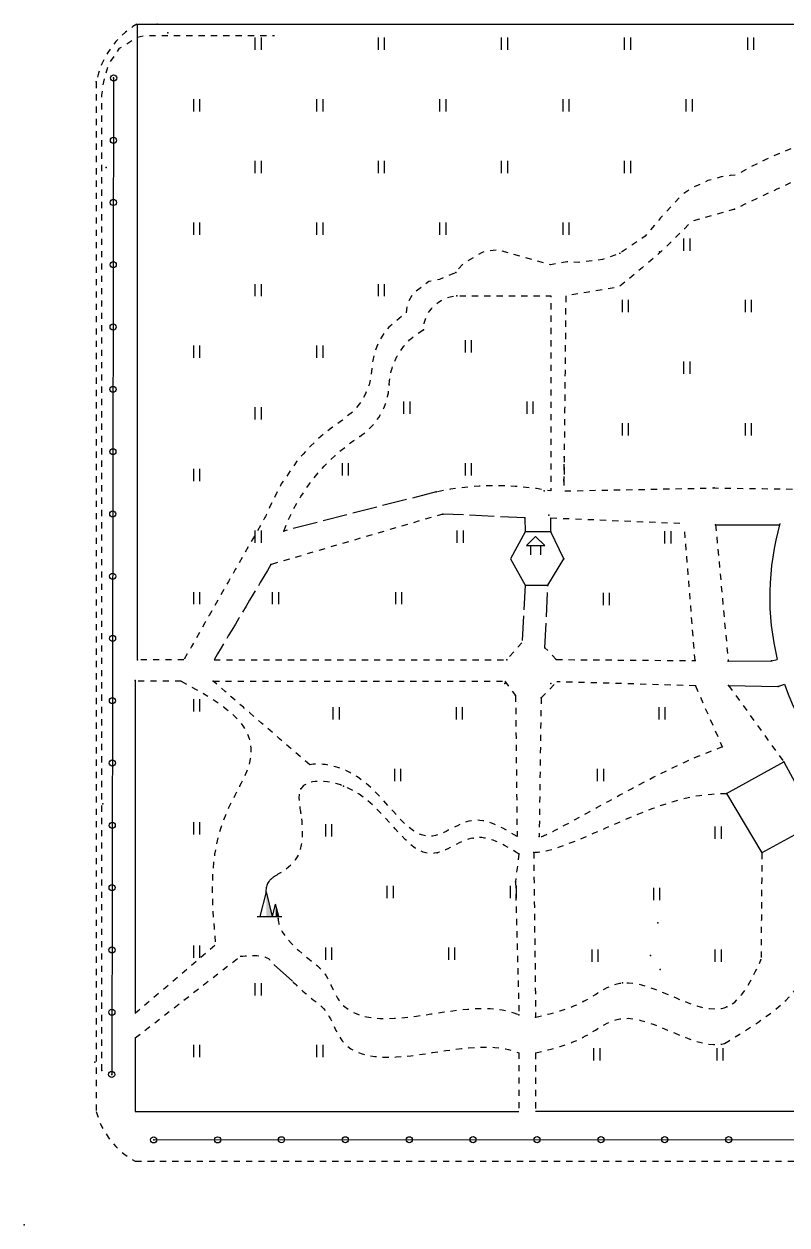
# Model space of a CAD drawing. Extents: x -992 to 2561, y -723 to 1492.
# Drawn here: x 2052.1 to 2114.1, y 970.6 to 1068 of the extents above; entities that cross this region are included whole.
import ezdxf

# ---------------------------------------------------------------- set-up
doc = ezdxf.new("R2010")
doc.units = 0
doc.header["$LTSCALE"] = 0.5
doc.header["$PDSIZE"] = 0.2
doc.linetypes.add('X3', pattern=[5, 4, -1])
doc.linetypes.add('X6', pattern=[2, 1, -1])
doc.layers.get('0').update_dxf_attribs({"linetype": 'CONTINUOUS'})
doc.layers.add('ASSIST', color=7, linetype='CONTINUOUS', plot=False)
for name, color, linetype in [('DLDW', 11, 'CONTINUOUS'), ('DLSS', 4, 'CONTINUOUS'), ('ZBTZ', 3, 'CONTINUOUS'), ('ZDH', 1, 'CONTINUOUS')]:
    doc.layers.add(name, color=color, linetype=linetype)
doc.linetypes.add('1161', pattern='A,0,[149,AAA.SHX,S=0.15,R=0,X=0,Y=0],-1.6', length=1.6)

# ---------------------------------------------------------------- blocks, each defined once
blk = doc.blocks.new('gc170')
at = {"linetype": 'Continuous'}
blk.add_circle((0, 0), 0.5, dxfattribs=at)
blk = doc.blocks.new('gc021')
for p, q in [((-1.5, 0), (-0.5, 4)), ((0.5, 0), (-0.5, 4)), ((0.5, 0), (1, 2)), ((1.5, 0), (1, 2)), ((-2, 0), (2, 0))]:
    blk.add_line(p, q)
for points in [[(-0.5, 4), (0.5, 0), (-0.5, 0)], [(1, 2), (1.5, 0), (1, 0)]]:
    blk.add_solid(points)
blk = doc.blocks.new('gc121')
for p, q in [((-0.5, -1), (-0.5, 1)), ((0.5, -1), (0.5, 1))]:
    blk.add_line(p, q)
blk = doc.blocks.new('gc100')
for p, q in [((0, 3), (-1.5, 1.5)), ((1.5, 1.5), (0, 3)), ((-1.5, 1.5), (1.5, 1.5)), ((-0.8, 1.5), (-0.8, 0)), ((0.8, 1.5), (0.8, 0))]:
    blk.add_line(p, q)

msp = doc.modelspace()

# ---------------------------------------------------------------- linework, layer by layer
at = {"linetype": 'Continuous', "elevation": 12.536, "flags": 128}
msp.add_lwpolyline([(2109.199, 1005.581), (2113.845, 1008.142), (2116.513, 1003.212), (2116.513, 1003.212), (2112.063, 1000.759)], dxfattribs=at)
at = {"layer": 'ASSIST', "linetype": 'Continuous', "elevation": 2.603, "flags": 128}
for points in [[(2059.405, 1063.666), (2059.253, 982.775)], [(2062.663, 977.467), (2197.571, 977.528)]]:
    msp.add_lwpolyline(points, dxfattribs=at)
at = {"layer": 'DLDW', "linetype": 'Continuous', "elevation": 2.603, "flags": 128}
msp.add_lwpolyline([(2092.846, 1026.812), (2091.654, 1024.625), (2092.846, 1022.5), (2094.679, 1022.5), (2095.978, 1024.625), (2094.914, 1026.812), (2092.846, 1026.812)], close=True, dxfattribs=at)
at = {"layer": 'DLDW', "linetype": '1161', "elevation": 2.603, "flags": 128}
msp.add_lwpolyline([(2072.769, 995.43), (2072.769, 995.43)], dxfattribs=at)
at = {"layer": 'DLSS', "linetype": 'X3'}
for p, q in [((2085.615, 1030.064, 11.185), (2073.235, 1026.889, 9.961)), ((2092.816, 1027.954, 11.071), (2086.154, 1028.267, 11.223)), ((2092.816, 1027.954, 11.071), (2092.846, 1026.812, 12.674)), ((2094.914, 1026.812, 12.674), (2094.914, 1027.954, 12.674)), ((2092.846, 1022.5, 12.449), (2092.569, 1017.823, 2.603)), ((2094.44, 1017.413, 12.478), (2094.679, 1022.5, 12.449)), ((2072.446, 991.667, 2.603), (2073.981, 990.319, 2.603))]:
    msp.add_line(p, q, dxfattribs=at)
at = {"layer": 'DLSS', "linetype": 'X6'}
for p, q in [((2086.154, 1028.267, 11.223), (2072.189, 1024.167, 11.11)), ((2094.914, 1027.954, 12.674), (2105.742, 1027.507, 12.364)), ((2106.637, 1016.366, 12.427), (2105.767, 1027.197, 2.876)), ((2108.304, 1027.401, 12.291), (2109.323, 1016.318, 12.443)), ((2092.569, 1017.823, 2.603), (2091.338, 1016.438, 11.294)), ((2095.36, 1016.455, 12.454), (2094.44, 1017.413, 12.478)), ((2065.113, 1016.438, 11.294), (2061.35, 1016.438, 3.654)), ((2067.568, 1016.438, 11.294), (2091.338, 1016.438, 11.294)), ((2095.36, 1016.455, 12.454), (2106.637, 1016.366, 12.427)), ((2064.894, 1014.701, 11.513), (2061.165, 1014.701, 11.513)), ((2067.494, 1014.701, 11.513), (2091.186, 1014.701, 11.513)), ((2091.186, 1014.701, 11.513), (2092.055, 1013.532, 12.502)), ((2091.186, 1014.701, 11.513), (2092.055, 1013.532, 12.502)), ((2094.128, 1013.35, 12.457), (2095.377, 1014.619, 2.603)), ((2106.662, 1014.326, 12.432), (2095.408, 1014.651, 2.354)), ((2106.662, 1014.326, 12.432), (2108.839, 1009.366, 12.368)), ((2109.361, 1014.346, 12.445), (2113.845, 1008.142, 12.375)), ((2092.055, 1013.532, 12.502), (2092.177, 1002.081, 12.315)), ((2094.128, 1013.35, 12.457), (2093.967, 1002.081, 12.315)), ((2092.316, 1000.682, 12.363), (2092.049, 998.399, 12.325)), ((2093.525, 1000.805, 12.335), (2093.686, 987.414, 11.884)), ((2092.049, 998.399, 12.325), (2092.332, 987.614, 13.16)), ((2061.165, 987.749, 10.178), (2067.677, 993.319, 2.603)), ((2061.165, 985.739, 10.527), (2069.693, 992.368, 2.603)), ((2092.324, 984.533, 1.944), (2092.313, 979.777, 11.163)), ((2093.684, 984.519, 2.058), (2093.665, 979.777, 11.284)), ((2061.165, 975.731, 3.654), (2198.849, 975.72, 11.507))]:
    msp.add_line(p, q, dxfattribs=at)
at = {"layer": 'DLSS', "linetype": 'X6', "flags": 128}
for points, elevation in [([(2058.456, 983.106), (2058.456, 1062.262), (2058.532, 1063.038), (2058.972, 1064.707), (2059.895, 1066.069), (2061.258, 1066.948), (2062.05, 1067.123), (2072.472, 1067.123)], -0.208), ([(2057.999, 1063.339), (2057.999, 979.777)], 3.654), ([(2125.875, 1063.341), (2125.399, 1062.701), (2124.591, 1061.84), (2123.565, 1061.027), (2122.994, 1060.673), (2122.185, 1060.269), (2121.452, 1059.99), (2120.486, 1059.733), (2119.736, 1059.572), (2118.494, 1059.267), (2117.574, 1059.011), (2116.468, 1058.667), (2115.541, 1058.349), (2114.66, 1058.02), (2113.523, 1057.556), (2113.523, 1057.556), (2112.391, 1057.048), (2111.734, 1056.732), (2110.899, 1056.305), (2109.932, 1055.776), (2109.496, 1055.744), (2108.759, 1055.633), (2107.675, 1055.332), (2106.462, 1054.775), (2105.558, 1054.171), (2103.831, 1052.301), (2102.591, 1050.829), (2100.529, 1049.435), (2100.529, 1049.435), (2099.126, 1048.931), (2097.132, 1048.679), (2096.213, 1048.732), (2094.879, 1048.505), (2092.771, 1049.1), (2090.621, 1049.707), (2089.73, 1049.609), (2089.352, 1049.506), (2087.798, 1048.585), (2087.354, 1048.093), (2087.189, 1047.861), (2086.538, 1047.585), (2085.887, 1047.308), (2085.017, 1047.13), (2083.715, 1046.145), (2083.394, 1045.584), (2083.229, 1045.076), (2083.161, 1044.539), (2082.905, 1044.39), (2081.763, 1043.436), (2081.356, 1042.927), (2081.075, 1042.485), (2080.779, 1041.876), (2080.576, 1041.287), (2080.449, 1040.718), (2080.382, 1040.072), (2080.306, 1039.381), (2080.151, 1038.742), (2079.867, 1038.019), (2079.694, 1037.689), (2079.359, 1037.175), (2078.866, 1036.599), (2077.991, 1035.885), (2077.18, 1035.321), (2076.46, 1034.753), (2075.936, 1034.293), (2075.412, 1033.791), (2074.796, 1033.135), (2074.297, 1032.545), (2073.024, 1030.708), (2072.099, 1028.886), (2071.83, 1028.218)], 2.603), ([(2125.875, 1060.648), (2125.459, 1060.272), (2124.888, 1059.694), (2124.288, 1059.088), (2123.482, 1058.274), (2122.499, 1057.861), (2121.51, 1057.445), (2120.788, 1057.142), (2120.403, 1056.98), (2119.938, 1056.846), (2118.841, 1056.531), (2117.897, 1056.259), (2116.502, 1055.858), (2115.457, 1055.557), (2114.523, 1055.208), (2113.848, 1054.893), (2113.285, 1054.629), (2112.181, 1054.113), (2111.739, 1053.907), (2110.674, 1053.409), (2109.849, 1053.023), (2109.008, 1052.78), (2108.114, 1052.522), (2107.385, 1052.312), (2106.379, 1052.022), (2105.765, 1051.417), (2105.451, 1051.109), (2104.773, 1050.442), (2104.101, 1049.783), (2103.538, 1049.26), (2102.333, 1048.256), (2101.783, 1047.797), (2101.033, 1047.172), (2100.446, 1046.682), (2099.367, 1046.506), (2097.988, 1046.282), (2096.956, 1046.114), (2096.13, 1045.979), (2096.115, 1044.369), (2096.103, 1043.177), (2096.09, 1041.809), (2096.084, 1041.163), (2096.07, 1039.775), (2096.061, 1038.778), (2096.041, 1036.755), (2096.03, 1035.544), (2096.015, 1034.021), (2095.995, 1031.875), (2095.985, 1030.896), (2096.005, 1032.948), (2095.998, 1032.237), (2095.992, 1031.641), (2095.978, 1030.142), (2098.01, 1030.182), (2100.137, 1030.224), (2104.129, 1030.303), (2108.194, 1030.383), (2112.113, 1030.328), (2114.54, 1030.294)], 2.603), ([(2071.83, 1028.218), (2071.782, 1028.134), (2071.74, 1028.06), (2071.699, 1027.989), (2071.608, 1027.828), (2071.479, 1027.603), (2070.854, 1026.506), (2070.344, 1025.613), (2069.87, 1024.78), (2069.287, 1023.759), (2068.739, 1022.798), (2068.257, 1021.952), (2067.908, 1021.339), (2067.599, 1020.798), (2067.167, 1020.04), (2066.816, 1019.425), (2066.483, 1018.841), (2066.004, 1018), (2065.733, 1017.526), (2065.429, 1016.992), (2065.113, 1016.438)], 2.603)]:
    msp.add_lwpolyline(points, dxfattribs=dict(at, elevation=elevation))
at = {"layer": 'DLSS', "linetype": 'X6', "elevation": 9.961, "flags": 128}
msp.add_lwpolyline([(2073.235, 1026.889, -0.160045), (2079.396, 1034.556, 0.242308), (2081.787, 1038.743, -0.262338), (2084.566, 1043.21, -0.391609), (2087.292, 1045.979), (2094.914, 1045.979), (2094.914, 1030.142, 0.098023), (2085.615, 1030.064)], format="xyb", dxfattribs=at)
at = {"layer": 'DLSS', "linetype": 'X6'}
for centre, radius, start, end in [((2064.861, 1062.025, 3.384), 6.987, 120.68662, 169.16219), ((2064.194, 981.363, 3.654), 6.395, 194.3661, 241.72748)]:
    msp.add_arc(centre, radius, start, end, dxfattribs=at)
at = {"layer": 'DLSS', "linetype": 'X3'}
msp.add_spline([(2072.189, 1024.167, 11.11), (2067.568, 1016.438, 11.294)], degree=3, dxfattribs=at)
at = {"layer": 'DLSS', "linetype": 'X6'}
for points in [[(2064.894, 1014.701, 11.513), (2070.352, 1007.779, 2.603), (2068.516, 1003.908, 2.603), (2067.677, 993.319, 2.603)], [(2075.336, 1007.906, 12.618), (2067.494, 1014.701, 11.513)], [(2094.128, 1002.081, 12.315), (2097.281, 1003.679, 2.603), (2102.059, 1006.286, 2.603), (2108.839, 1009.366, 12.368)], [(2092.316, 1000.682, 12.363), (2088.597, 1001.969, 12.383), (2085.688, 1000.769, 12.548), (2078.078, 1006.182, 12.565), (2074.61, 1005.961, 12.562), (2074.605, 1003.979, 11.887), (2072.75, 999.021, 2.603)], [(2093.525, 1000.805, 12.335), (2097.595, 1002.015, 2.603), (2102.594, 1004.141, 2.603), (2109.199, 1005.581, 12.536)], [(2112.063, 1000.759, 2.603), (2111.988, 992.077, 12.429)], [(2072.769, 995.43, 12.685), (2075.79, 991.723, 2.603), (2076.159, 991.415, 2.603), (2077.819, 988.651, 2.603), (2086.244, 987.852, 2.603), (2092.332, 987.614, 13.16)], [(2069.693, 992.368, 2.603), (2072.324, 991.867, 2.603), (2072.451, 991.676, 2.603)], [(2093.686, 987.414, 11.884), (2097.542, 988.687, 13.039), (2100.741, 990.218, 11.06), (2109.215, 988.259, 12.438), (2111.988, 992.077, 12.429)]]:
    msp.add_spline(points, degree=3, dxfattribs=at)
for points, knots in [([(2092.177, 1002.081, 12.315), (2090.946, 1002.837, 12.299), (2088.728, 1004.199, 12.271), (2083.4, 999.979, 12.71), (2081.24, 1007.308, 12.275), (2076.06, 1008.062, 12.628), (2075.336, 1007.906, 12.618)], [0, 0, 0, 0, 3.935445, 7.086557, 16.425345, 18.67371, 18.67371, 18.67371, 18.67371]), ([(2109.025, 985.297, 2.566), (2111.139, 986.591, 2.311), (2116.899, 990.118, 1.616), (2116.256, 994.567, 6.876), (2115.503, 997.433, 10.527)], [0, 0, 0, 0, 6.787792, 18.497678, 18.497678, 18.497678, 18.497678]), ([(2073.969, 990.307, -6.533), (2074.406, 989.852, -7.386), (2075.118, 989.217, -7.981), (2077.053, 987.717, -7.938), (2078.027, 983.087, -7.814), (2089.277, 985.521, -9.854), (2091.285, 984.922, -2.472), (2092.324, 984.533, 1.944)], [7.641539, 7.641539, 7.641539, 7.641539, 11.158731, 11.638828, 14.863683, 23.326194, 34.937732, 34.937732, 34.937732, 34.937732]), ([(2093.684, 984.519, 2.058), (2095.036, 984.853, 2.775), (2097.689, 985.508, 4.181), (2101.514, 988.967, -0.749), (2106.767, 984.608, 1.985), (2109.025, 985.297, 2.566)], [0, 0, 0, 0, 4.221764, 8.283045, 16.847991, 16.847991, 16.847991, 16.847991])]:
    msp.add_open_spline(points, degree=3, knots=knots, dxfattribs=at)
at = {"layer": 'DLSS', "linetype": 'X3'}
msp.add_open_spline([(2072.75, 999.021, 2.603), (2072.491, 998.863, 2.603), (2071.753, 998.415, 2.603), (2071.728, 997.591, 2.603), (2071.807, 997.008, 2.603)], degree=3, knots=[0, 0, 0, 0, 0.864641, 2.455114, 2.455114, 2.455114, 2.455114], dxfattribs=at)
at = {"layer": 'ZBTZ', "linetype": 'Continuous'}
for p, q in [((2061.35, 1068.034, 3.654), (2125.875, 1068.034, 7.351)), ((2061.35, 1016.438, 3.654), (2061.35, 1068.034, 3.654)), ((2108.304, 1027.401, 12.291), (2113.501, 1027.401, 12.253)), ((2109.323, 1016.318, 12.443), (2112.855, 1016.342, 12.279)), ((2112.855, 1016.342, 12.279), (2113.308, 1016.452, 12.231)), ((2061.165, 1014.763, 11.115), (2061.165, 987.749, 10.178)), ((2109.361, 1014.346, 12.445), (2113.395, 1014.272, 12.279)), ((2113.395, 1014.272, 12.279), (2113.9, 1014.448, 12.231)), ((2109.199, 1005.581, 12.536), (2112.063, 1000.759, 2.603)), ((2061.165, 985.739, 10.837), (2061.165, 979.777, 11.284)), ((2061.165, 979.777, 11.284), (2092.313, 979.777, 11.163)), ((2165.721, 979.777, 11.284), (2093.665, 979.777, 11.284))]:
    msp.add_line(p, q, dxfattribs=at)
for start, end in [(164.04613, 193.66333), (199.20419, 339.95992)]:
    msp.add_arc((2134.315, 1021.559, 12.231), 21.618, start, end, dxfattribs=at)
at = {"layer": 'ZDH', "linetype": 'Continuous'}
for p in [(2062.933, 1068.042, 11.472), (2062.933, 1068.042, 11.472), (2062.933, 1068.042, 11.472), (2063.811, 1067.319, 11.53), (2063.811, 1067.319, 11.53), (2063.811, 1067.319, 11.53), (2059.405, 1063.666, 11.357), (2059.405, 1063.666, 11.357), (2059.405, 1063.666, 11.357), (2057.999, 1063.339, 11.44), (2057.999, 1063.339, 11.44), (2057.999, 1063.339, 11.44), (2058.806, 1056.386, 11.474), (2058.806, 1056.386, 11.474), (2058.806, 1056.386, 11.474), (2109.849, 1053.023, 10.738), (2109.849, 1053.023, 10.738), (2109.849, 1053.023, 10.738), (2103.748, 1049.548, 10.709), (2103.748, 1049.548, 10.709), (2103.748, 1049.548, 10.709), (2087.189, 1047.861, 10.892), (2087.189, 1047.861, 10.892), (2087.189, 1047.861, 10.892), (2087.292, 1045.979, 10.863), (2087.292, 1045.979, 10.863), (2087.292, 1045.979, 10.863), (2084.566, 1043.21, 10.842), (2084.566, 1043.21, 10.842), (2084.566, 1043.21, 10.842), (2081.787, 1038.743, 10.872), (2081.787, 1038.743, 10.872), (2081.787, 1038.743, 10.872), (2079.396, 1034.556, 10.871), (2079.396, 1034.556, 10.871), (2079.396, 1034.556, 10.871), (2085.615, 1030.064, 11.185), (2085.615, 1030.064, 11.185), (2085.615, 1030.064, 11.185), (2094.384, 1030.142, 11.071), (2094.384, 1030.142, 11.071), (2094.384, 1030.142, 11.071), (2108.194, 1030.383, 12.318), (2108.194, 1030.383, 12.318), (2108.194, 1030.383, 12.318), (2086.154, 1028.267, 11.223), (2086.154, 1028.267, 11.223), (2086.154, 1028.267, 11.223), (2092.816, 1027.954, 11.071), (2092.816, 1027.954, 11.071), (2092.816, 1027.954, 11.071), (2094.758, 1028.186, 10.628), (2094.758, 1028.186, 10.628), (2094.758, 1028.186, 10.628), (2073.235, 1026.889, 9.961), (2073.235, 1026.889, 9.961), (2073.235, 1026.889, 9.961), (2094.914, 1026.812, 12.674), (2094.914, 1026.812, 12.674), (2094.914, 1026.812, 12.674), (2108.304, 1027.401, 12.291), (2108.304, 1027.401, 12.291), (2108.304, 1027.401, 12.291), (2113.501, 1027.401, 12.253), (2113.501, 1027.401, 12.253), (2113.501, 1027.401, 12.253), (2095.978, 1024.625, 12.511), (2095.978, 1024.625, 12.511), (2095.978, 1024.625, 12.511), (2072.189, 1024.167, 11.11), (2072.189, 1024.167, 11.11), (2072.189, 1024.167, 11.11), (2094.679, 1022.5, 12.449), (2094.679, 1022.5, 12.449), (2094.679, 1022.5, 12.449), (2094.44, 1017.413, 12.478), (2094.44, 1017.413, 12.478), (2094.44, 1017.413, 12.478), (2061.35, 1016.438, 3.654), (2061.35, 1016.438, 3.654), (2061.35, 1016.438, 3.654), (2091.338, 1016.438, 11.294), (2091.338, 1016.438, 11.294), (2091.338, 1016.438, 11.294), (2095.36, 1016.455, 12.454), (2095.36, 1016.455, 12.454), (2095.36, 1016.455, 12.454), (2106.637, 1016.366, 12.427), (2106.637, 1016.366, 12.427), (2106.637, 1016.366, 12.427), (2109.323, 1016.318, 12.443), (2109.323, 1016.318, 12.443), (2109.323, 1016.318, 12.443), (2112.855, 1016.342, 12.279), (2112.855, 1016.342, 12.279), (2112.855, 1016.342, 12.279), (2061.165, 1014.763, 11.115), (2061.165, 1014.763, 11.115), (2061.165, 1014.763, 11.115), (2067.494, 1014.701, 11.513), (2067.494, 1014.701, 11.513), (2067.494, 1014.701, 11.513), (2091.186, 1014.511, 12.509), (2091.186, 1014.511, 12.509), (2091.186, 1014.511, 12.509), (2094.92, 1014.523, 11.527), (2094.92, 1014.523, 11.527), (2094.92, 1014.523, 11.527), (2106.662, 1014.326, 12.432), (2106.662, 1014.326, 12.432), (2106.662, 1014.326, 12.432), (2109.361, 1014.346, 12.445), (2109.361, 1014.346, 12.445), (2109.361, 1014.346, 12.445), (2113.395, 1014.272, 12.279), (2113.395, 1014.272, 12.279), (2113.395, 1014.272, 12.279), (2092.055, 1013.532, 12.502), (2092.055, 1013.532, 12.502), (2092.055, 1013.532, 12.502), (2094.128, 1013.35, 12.457), (2094.128, 1013.35, 12.457), (2094.128, 1013.35, 12.457), (2108.839, 1009.366, 12.368), (2108.839, 1009.366, 12.368), (2108.839, 1009.366, 12.368), (2113.845, 1008.142, 12.375), (2113.845, 1008.142, 12.375), (2113.845, 1008.142, 12.375), (2078.078, 1006.182, 12.565), (2078.078, 1006.182, 12.565), (2078.078, 1006.182, 12.565), (2074.61, 1005.961, 12.562), (2074.61, 1005.961, 12.562), (2074.61, 1005.961, 12.562), (2109.199, 1005.581, 12.536), (2109.199, 1005.581, 12.536), (2109.199, 1005.581, 12.536), (2058.519, 1004.739, -0.831), (2074.605, 1003.979, 11.887), (2074.605, 1003.979, 11.887), (2074.605, 1003.979, 11.887), (2088.597, 1001.969, 12.383), (2088.597, 1001.969, 12.383), (2088.597, 1001.969, 12.383), (2093.967, 1002.081, 12.315), (2093.967, 1002.081, 12.315), (2093.967, 1002.081, 12.315), (2085.688, 1000.769, 12.548), (2085.688, 1000.769, 12.548), (2085.688, 1000.769, 12.548), (2092.316, 1000.682, 12.363), (2092.316, 1000.682, 12.363), (2092.316, 1000.682, 12.363), (2093.525, 1000.805, 12.335), (2093.525, 1000.805, 12.335), (2093.525, 1000.805, 12.335), (2092.049, 998.399, 12.325), (2092.049, 998.399, 12.325), (2092.049, 998.399, 12.325), (2072.769, 995.43, 12.685), (2072.769, 995.43, 12.685), (2072.769, 995.43, 12.685), (2103.616, 995.072, 11.192), (2103.616, 995.072, 11.192), (2103.616, 995.072, 11.192), (2103.012, 992.439, 11.134), (2103.012, 992.439, 11.134), (2103.012, 992.439, 11.134), (2111.988, 992.077, 12.429), (2111.988, 992.077, 12.429), (2111.988, 992.077, 12.429), (2103.809, 991.293, 11.206), (2103.809, 991.293, 11.206), (2103.809, 991.293, 11.206), (2100.741, 990.218, 11.06), (2100.741, 990.218, 11.06), (2100.741, 990.218, 11.06), (2097.542, 988.687, 13.039), (2097.542, 988.687, 13.039), (2097.542, 988.687, 13.039), (2092.332, 987.614, 13.16), (2092.332, 987.614, 13.16), (2092.332, 987.614, 13.16), (2109.215, 988.259, 12.438), (2109.215, 988.259, 12.438), (2109.215, 988.259, 12.438), (2093.686, 987.414, 11.884), (2093.686, 987.414, 11.884), (2093.686, 987.414, 11.884), (2057.88, 983.765, 10.92), (2057.88, 983.765, 10.92), (2057.88, 983.765, 10.92), (2058.456, 983.106, -0.945), (2059.253, 982.775, 10.798), (2059.253, 982.775, 10.798), (2059.253, 982.775, 10.798), (2062.663, 977.467, 10.802), (2062.663, 977.467, 10.802), (2062.663, 977.467, 10.802), (2062.661, 975.731, 3.739), (2052.127, 970.558, 0.129), (2052.127, 970.558, 0.129), (2052.127, 970.558, 0.129), (2052.127, 970.558, 0.129), (2052.127, 970.558, 0.129), (2052.127, 970.558, 0.129), (2052.127, 970.558, 0.129), (2052.127, 970.558, 0.129), (2052.127, 970.558, 0.129), (2052.127, 970.558, 0.129), (2052.127, 970.558, 0.129), (2052.127, 970.558, 0.129), (2052.127, 970.558, 0.129), (2052.127, 970.558, 0.129)]:
    msp.add_point(p, dxfattribs=at)

# ---------------------------------------------------------------- block references
at = {"layer": 'DLDW', "linetype": 'Continuous', "xscale": 0.5, "yscale": 0.5, "zscale": 0.5}
for name, p in [('gc100', (2093.68, 1024.955, 2.603)), ('gc021', (2072.063, 995.606, 2.603))]:
    msp.add_blockref(name, p, dxfattribs=at)
at = {"layer": 'ZBTZ', "linetype": 'Continuous', "xscale": 0.5, "yscale": 0.5}
for p in [(2071.165, 1066.438, 2.603), (2081.165, 1066.438, 2.603), (2091.165, 1066.438, 2.603), (2101.165, 1066.438, 2.603), (2111.165, 1066.438, 2.603), (2066.165, 1061.438, 2.603), (2076.165, 1061.438, 2.603), (2086.165, 1061.438, 2.603), (2096.165, 1061.438, 2.603), (2106.165, 1061.438, 2.603), (2071.165, 1056.438, 2.603), (2081.165, 1056.438, 2.603), (2091.165, 1056.438, 2.603), (2101.165, 1056.438, 2.603), (2066.165, 1051.438, 2.603), (2076.165, 1051.438, 2.603), (2086.165, 1051.438, 2.603), (2096.165, 1051.438, 2.603), (2105.978, 1050.142, 2.603), (2071.165, 1046.438, 2.603), (2081.165, 1046.438, 2.603), (2100.978, 1045.142, 2.603), (2110.978, 1045.142, 2.603), (2088.235, 1041.889, 2.603), (2066.165, 1041.438, 2.603), (2076.165, 1041.438, 2.603), (2105.978, 1040.142, 2.603), (2083.235, 1036.889, 2.603), (2093.235, 1036.889, 2.603), (2071.165, 1036.438, 2.603), (2100.978, 1035.142, 2.603), (2110.978, 1035.142, 2.603), (2078.235, 1031.889, 2.603), (2088.235, 1031.889, 2.603), (2066.165, 1031.438, 2.603), (2071.165, 1026.438, 2.603), (2087.568, 1026.438, 2.603), (2104.44, 1026.366, 2.603), (2066.165, 1021.438, 2.603), (2072.568, 1021.438, 2.603), (2082.568, 1021.438, 2.603), (2099.44, 1021.366, 2.603), (2066.165, 1012.749, 2.603), (2077.494, 1012.081, 2.603), (2087.494, 1012.081, 2.603), (2103.967, 1012.081, 2.603), (2082.494, 1007.081, 2.603), (2098.967, 1007.081, 2.603), (2066.165, 1002.749, 2.603), (2076.882, 1002.584, 2.603), (2108.525, 1002.414, 2.603), (2081.882, 997.584, 2.603), (2091.882, 997.584, 2.603), (2103.525, 997.414, 2.603), (2066.165, 992.749, 2.603), (2076.882, 992.584, 2.603), (2086.882, 992.584, 2.603), (2098.525, 992.414, 2.603), (2108.525, 992.414, 2.603), (2071.165, 989.688, 2.603), (2066.165, 984.688, 2.603), (2076.165, 984.688, 2.603), (2098.665, 984.407, 2.603), (2108.665, 984.407, 2.603)]:
    msp.add_blockref('gc121', p, dxfattribs=at)
at = {"layer": 'ZBTZ', "linetype": 'Continuous'}
for p, xscale, yscale, zscale, rotation in [((2059.405, 1063.666, 2.603), 0.4999999999998614, 0.4999999999998614, 0.4999999999998614, 269.8923372409848), ((2059.395, 1058.61, 2.603), 0.4999999999998614, 0.4999999999998614, 0.4999999999998614, 269.8923372409848), ((2059.386, 1053.555, 2.603), 0.4999999999998614, 0.4999999999998614, 0.4999999999998614, 269.8923372409848), ((2059.376, 1048.499, 2.603), 0.4999999999998614, 0.4999999999998614, 0.4999999999998614, 269.8923372409848), ((2059.367, 1043.443, 2.603), 0.4999999999998614, 0.4999999999998614, 0.4999999999998614, 269.8923372409848), ((2059.357, 1038.388, 2.603), 0.4999999999998614, 0.4999999999998614, 0.4999999999998614, 269.8923372409848), ((2059.348, 1033.332, 2.603), 0.4999999999998614, 0.4999999999998614, 0.4999999999998614, 269.8923372409848), ((2059.338, 1028.276, 2.603), 0.4999999999998614, 0.4999999999998614, 0.4999999999998614, 269.8923372409848), ((2059.329, 1023.221, 2.603), 0.4999999999998614, 0.4999999999998614, 0.4999999999998614, 269.8923372409848), ((2059.319, 1018.165, 2.603), 0.4999999999998614, 0.4999999999998614, 0.4999999999998614, 269.8923372409848), ((2059.31, 1013.109, 2.603), 0.4999999999998614, 0.4999999999998614, 0.4999999999998614, 269.8923372409848), ((2059.3, 1008.053, 2.603), 0.4999999999998614, 0.4999999999998614, 0.4999999999998614, 269.8923372409848), ((2059.291, 1002.998, 2.603), 0.4999999999998614, 0.4999999999998614, 0.4999999999998614, 269.8923372409848), ((2059.281, 997.942, 2.603), 0.4999999999998614, 0.4999999999998614, 0.4999999999998614, 269.8923372409848), ((2059.272, 992.886, 2.603), 0.4999999999998614, 0.4999999999998614, 0.4999999999998614, 269.8923372409848), ((2059.262, 987.831, 2.603), 0.4999999999998614, 0.4999999999998614, 0.4999999999998614, 269.8923372409848), ((2059.253, 982.775, 2.603), 0.4999999999998614, 0.4999999999998614, 0.4999999999998614, 269.8923372409848), ((2062.663, 977.467, 2.603), 0.500000000000373, 0.500000000000373, 0.500000000000373, 0.02590685733660552), ((2067.852, 977.469, 2.603), 0.500000000000373, 0.500000000000373, 0.500000000000373, 0.02590685733660552), ((2073.041, 977.472, 2.603), 0.500000000000373, 0.500000000000373, 0.500000000000373, 0.02590685733660552), ((2078.229, 977.474, 2.603), 0.500000000000373, 0.500000000000373, 0.500000000000373, 0.02590685733660552), ((2083.418, 977.476, 2.603), 0.500000000000373, 0.500000000000373, 0.500000000000373, 0.02590685733660552), ((2088.607, 977.479, 2.603), 0.500000000000373, 0.500000000000373, 0.500000000000373, 0.02590685733660552), ((2093.796, 977.481, 2.603), 0.500000000000373, 0.500000000000373, 0.500000000000373, 0.02590685733660552), ((2098.984, 977.483, 2.603), 0.500000000000373, 0.500000000000373, 0.500000000000373, 0.02590685733660552), ((2104.173, 977.486, 2.603), 0.500000000000373, 0.500000000000373, 0.500000000000373, 0.02590685733660552), ((2109.362, 977.488, 2.603), 0.500000000000373, 0.500000000000373, 0.500000000000373, 0.02590685733660552)]:
    msp.add_blockref('gc170', p, dxfattribs=dict(at, xscale=xscale, yscale=yscale, zscale=zscale, rotation=rotation))

doc.saveas('drawing.dxf')
